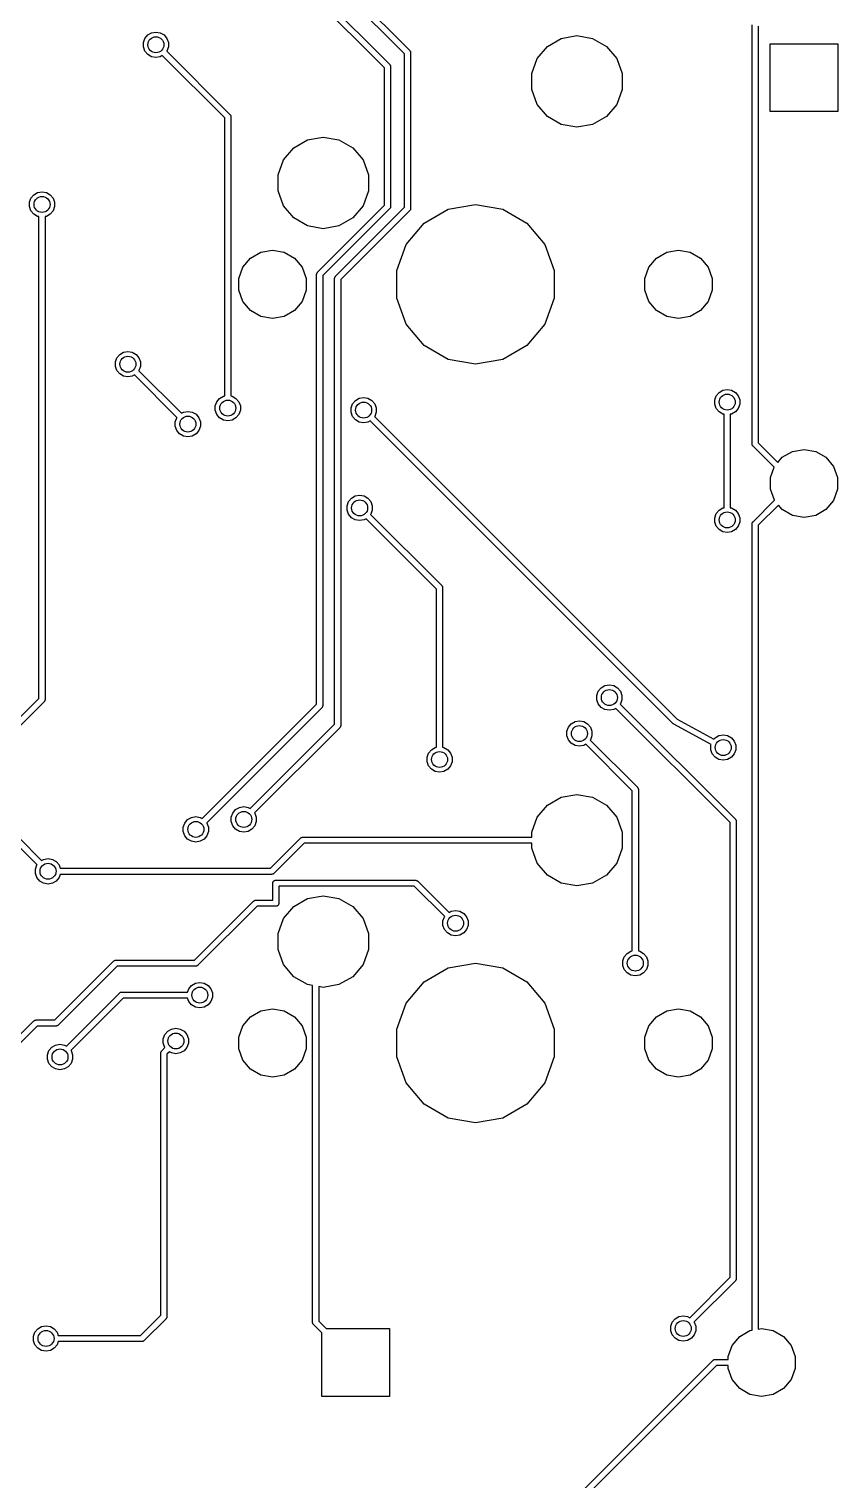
# Model space of a CAD drawing. Extents: x 16 to 275, y -108 to -11.
# Drawn here: x 143.82 to 164.07, y -70.94 to -34.61 of the extents above; entities that cross this region are included whole.
import ezdxf

# ---------------------------------------------------------------- set-up
doc = ezdxf.new("R2010")
doc.units = 0
doc.header["$MEASUREMENT"] = 0
doc.layers.add('BLACK', color=7, linetype='CONTINUOUS')

msp = doc.modelspace()

# ---------------------------------------------------------------- linework, layer by layer
at = {"layer": 'Black'}
for p, q in [((152.724, -35.5816), (147.146, -30.0039)), ((147.276, -29.9184), (152.854, -35.4961)), ((153.224, -35.2316), (148.111, -30.1192)), ((148.222, -30.0142), (153.354, -35.1461)), ((161.924, -45), (161.924, -34.5)), ((146.686, -34.9447), (146.724, -34.8406)), ((146.724, -34.8406), (146.795, -34.7559)), ((146.795, -34.7559), (146.891, -34.7005)), ((146.891, -34.7005), (147, -34.6813)), ((147, -34.6813), (147.109, -34.7005)), ((147.109, -34.7005), (147.205, -34.7559)), ((147.205, -34.7559), (147.276, -34.8406)), ((147.276, -34.8406), (147.314, -34.9447)), ((156.802, -35.0411), (157.148, -34.8418)), ((157.148, -34.8418), (157.54, -34.7726)), ((157.54, -34.7726), (157.932, -34.8418)), ((157.932, -34.8418), (158.278, -35.0411)), ((162.076, -34.5316), (162.076, -44.9684)), ((146.686, -35.0553), (146.686, -34.9447)), ((146.724, -35.1594), (146.686, -35.0553)), ((146.795, -35.2441), (146.724, -35.1594)), ((146.891, -35.2995), (146.795, -35.2441)), ((147.276, -35.1594), (147.272, -35.1642)), ((147.272, -35.1642), (148.854, -36.7461)), ((147.314, -35.0553), (147.276, -35.1594)), ((147.314, -34.9447), (147.314, -35.0553)), ((153.224, -39.0684), (153.224, -35.2316)), ((153.354, -35.1461), (153.356, -35.1489)), ((153.356, -35.1489), (153.358, -35.151)), ((153.358, -35.151), (153.363, -35.1596)), ((153.363, -35.1596), (153.369, -35.1678)), ((153.369, -35.1678), (153.37, -35.171)), ((153.37, -35.171), (153.372, -35.1739)), ((153.372, -35.1739), (153.373, -35.1837)), ((153.373, -35.1837), (153.376, -35.1934)), ((153.376, -35.1934), (153.376, -35.1967)), ((153.376, -35.1967), (153.376, -35.2)), ((153.376, -35.2), (153.376, -39.1)), ((156.546, -35.3463), (156.802, -35.0411)), ((158.278, -35.0411), (158.534, -35.3463)), ((162.373, -36.6751), (162.373, -34.9759)), ((162.373, -34.9759), (164.072, -34.9759)), ((164.072, -34.9759), (164.072, -36.6751)), ((147, -35.3187), (146.891, -35.2995)), ((147.109, -35.2995), (147, -35.3187)), ((147.161, -35.2692), (147.109, -35.2995)), ((148.724, -36.8316), (147.161, -35.2692)), ((152.724, -39.0184), (152.724, -35.5816)), ((152.854, -35.4961), (152.856, -35.4989)), ((152.856, -35.4989), (152.858, -35.501)), ((152.858, -35.501), (152.863, -35.5096)), ((152.863, -35.5096), (152.869, -35.5178)), ((152.869, -35.5178), (152.87, -35.521)), ((152.87, -35.521), (152.872, -35.5239)), ((152.872, -35.5239), (152.873, -35.5337)), ((152.873, -35.5337), (152.876, -35.5434)), ((152.876, -35.5434), (152.876, -35.5467)), ((152.876, -35.5467), (152.876, -35.55)), ((152.876, -35.55), (152.876, -39.05)), ((156.41, -35.7208), (156.546, -35.3463)), ((158.534, -35.3463), (158.67, -35.7208)), ((156.41, -36.1192), (156.41, -35.7208)), ((158.67, -35.7208), (158.67, -36.1192)), ((156.546, -36.4937), (156.41, -36.1192)), ((158.67, -36.1192), (158.534, -36.4937)), ((156.802, -36.7989), (156.546, -36.4937)), ((158.534, -36.4937), (158.278, -36.7989)), ((164.072, -36.6751), (162.373, -36.6751)), ((148.724, -43.7947), (148.724, -36.8316)), ((148.854, -36.7461), (148.856, -36.7489)), ((148.856, -36.7489), (148.858, -36.751)), ((148.858, -36.751), (148.863, -36.7596)), ((148.863, -36.7596), (148.869, -36.7678)), ((148.869, -36.7678), (148.87, -36.771)), ((148.87, -36.771), (148.872, -36.7739)), ((148.872, -36.7739), (148.873, -36.7837)), ((148.873, -36.7837), (148.876, -36.7934)), ((148.876, -36.7934), (148.876, -36.7967)), ((148.876, -36.7967), (148.876, -36.8)), ((148.876, -36.8), (148.876, -43.7947)), ((157.148, -36.9982), (156.802, -36.7989)), ((157.54, -37.0674), (157.148, -36.9982)), ((157.932, -36.9982), (157.54, -37.0674)), ((158.278, -36.7989), (157.932, -36.9982)), ((150.452, -37.5811), (150.798, -37.3818)), ((150.798, -37.3818), (151.19, -37.3126)), ((151.19, -37.3126), (151.582, -37.3818)), ((151.582, -37.3818), (151.928, -37.5811)), ((150.196, -37.8863), (150.452, -37.5811)), ((151.928, -37.5811), (152.184, -37.8863)), ((150.06, -38.2608), (150.196, -37.8863)), ((152.184, -37.8863), (152.32, -38.2608)), ((150.06, -38.6592), (150.06, -38.2608)), ((152.32, -38.2608), (152.32, -38.6592)), ((143.836, -38.9447), (143.874, -38.8406)), ((143.874, -38.8406), (143.945, -38.7559)), ((143.945, -38.7559), (144.041, -38.7005)), ((144.041, -38.7005), (144.15, -38.6813)), ((144.15, -38.6813), (144.259, -38.7005)), ((144.259, -38.7005), (144.355, -38.7559)), ((144.355, -38.7559), (144.426, -38.8406)), ((144.426, -38.8406), (144.464, -38.9447)), ((150.196, -39.0337), (150.06, -38.6592)), ((152.32, -38.6592), (152.184, -39.0337)), ((143.836, -39.0553), (143.836, -38.9447)), ((143.874, -39.1594), (143.836, -39.0553)), ((143.945, -39.2441), (143.874, -39.1594)), ((144.426, -39.1594), (144.355, -39.2441)), ((144.464, -39.0553), (144.426, -39.1594)), ((144.464, -38.9447), (144.464, -39.0553)), ((150.452, -39.3389), (150.196, -39.0337)), ((151.046, -40.6961), (152.724, -39.0184)), ((152.854, -39.1039), (151.176, -40.7816)), ((151.496, -40.7961), (153.224, -39.0684)), ((153.354, -39.1539), (151.626, -40.8816)), ((152.184, -39.0337), (151.928, -39.3389)), ((152.856, -39.1011), (152.854, -39.1039)), ((152.858, -39.099), (152.856, -39.1011)), ((152.863, -39.0904), (152.858, -39.099)), ((152.869, -39.0822), (152.863, -39.0904)), ((152.87, -39.079), (152.869, -39.0822)), ((152.872, -39.0761), (152.87, -39.079)), ((152.873, -39.0663), (152.872, -39.0761)), ((152.876, -39.0566), (152.873, -39.0663)), ((152.876, -39.05), (152.876, -39.0533)), ((152.876, -39.0533), (152.876, -39.0566)), ((153.356, -39.1511), (153.354, -39.1539)), ((153.358, -39.149), (153.356, -39.1511)), ((153.363, -39.1404), (153.358, -39.149)), ((153.369, -39.1322), (153.363, -39.1404)), ((153.37, -39.129), (153.369, -39.1322)), ((153.372, -39.1261), (153.37, -39.129)), ((153.373, -39.1163), (153.372, -39.1261)), ((153.376, -39.1066), (153.373, -39.1163)), ((153.376, -39.1), (153.376, -39.1033)), ((153.376, -39.1033), (153.376, -39.1066)), ((153.713, -39.4667), (154.315, -39.1192)), ((154.315, -39.1192), (155, -38.9985)), ((155, -38.9985), (155.685, -39.1192)), ((155.685, -39.1192), (156.287, -39.4667)), ((144.041, -39.2995), (143.945, -39.2441)), ((144.074, -39.3053), (144.041, -39.2995)), ((144.074, -51.3684), (144.074, -39.3053)), ((144.259, -39.2995), (144.226, -39.3053)), ((144.226, -39.3053), (144.226, -51.4)), ((144.355, -39.2441), (144.259, -39.2995)), ((150.798, -39.5382), (150.452, -39.3389)), ((151.19, -39.6074), (150.798, -39.5382)), ((151.582, -39.5382), (151.19, -39.6074)), ((151.928, -39.3389), (151.582, -39.5382)), ((153.267, -39.9992), (153.713, -39.4667)), ((156.287, -39.4667), (156.733, -39.9992)), ((149.371, -40.3457), (149.628, -40.1974)), ((149.628, -40.1974), (149.92, -40.1458)), ((149.92, -40.1458), (150.212, -40.1974)), ((150.212, -40.1974), (150.469, -40.3457)), ((153.029, -40.6524), (153.267, -39.9992)), ((156.733, -39.9992), (156.971, -40.6524)), ((159.531, -40.3457), (159.788, -40.1974)), ((159.788, -40.1974), (160.08, -40.1458)), ((160.08, -40.1458), (160.372, -40.1974)), ((160.372, -40.1974), (160.629, -40.3457)), ((149.079, -40.8517), (149.18, -40.5729)), ((149.18, -40.5729), (149.371, -40.3457)), ((150.469, -40.3457), (150.66, -40.5729)), ((150.66, -40.5729), (150.761, -40.8517)), ((151.044, -40.6989), (151.046, -40.6961)), ((153.029, -41.3476), (153.029, -40.6524)), ((156.971, -40.6524), (156.971, -41.3476)), ((159.239, -40.8517), (159.34, -40.5729)), ((159.34, -40.5729), (159.531, -40.3457)), ((160.629, -40.3457), (160.82, -40.5729)), ((160.82, -40.5729), (160.921, -40.8517)), ((149.079, -41.1483), (149.079, -40.8517)), ((150.761, -40.8517), (150.761, -41.1483)), ((151.024, -40.7434), (151.027, -40.7337)), ((151.024, -40.7467), (151.024, -40.7434)), ((151.024, -40.75), (151.024, -40.7467)), ((151.024, -51.5184), (151.024, -40.75)), ((151.027, -40.7337), (151.028, -40.7239)), ((151.028, -40.7239), (151.03, -40.721)), ((151.03, -40.721), (151.031, -40.7178)), ((151.031, -40.7178), (151.037, -40.7096)), ((151.037, -40.7096), (151.042, -40.701)), ((151.042, -40.701), (151.044, -40.6989)), ((151.176, -40.7816), (151.176, -51.55)), ((151.474, -40.8434), (151.477, -40.8337)), ((151.474, -40.8467), (151.474, -40.8434)), ((151.474, -40.85), (151.474, -40.8467)), ((151.474, -52.0184), (151.474, -40.85)), ((151.477, -40.8337), (151.478, -40.8239)), ((151.478, -40.8239), (151.48, -40.821)), ((151.48, -40.821), (151.481, -40.8178)), ((151.481, -40.8178), (151.487, -40.8096)), ((151.487, -40.8096), (151.492, -40.801)), ((151.492, -40.801), (151.494, -40.7989)), ((151.494, -40.7989), (151.496, -40.7961)), ((151.626, -40.8816), (151.626, -52.05)), ((159.239, -41.1483), (159.239, -40.8517)), ((160.921, -40.8517), (160.921, -41.1483)), ((149.18, -41.4271), (149.079, -41.1483)), ((150.761, -41.1483), (150.66, -41.4271)), ((153.267, -42.0008), (153.029, -41.3476)), ((156.971, -41.3476), (156.733, -42.0008)), ((159.34, -41.4271), (159.239, -41.1483)), ((160.921, -41.1483), (160.82, -41.4271)), ((149.371, -41.6543), (149.18, -41.4271)), ((149.628, -41.8026), (149.371, -41.6543)), ((150.469, -41.6543), (150.212, -41.8026)), ((150.66, -41.4271), (150.469, -41.6543)), ((159.531, -41.6543), (159.34, -41.4271)), ((159.788, -41.8026), (159.531, -41.6543)), ((160.629, -41.6543), (160.372, -41.8026)), ((160.82, -41.4271), (160.629, -41.6543)), ((149.92, -41.8541), (149.628, -41.8026)), ((150.212, -41.8026), (149.92, -41.8541)), ((153.713, -42.5332), (153.267, -42.0008)), ((156.733, -42.0008), (156.287, -42.5332)), ((160.08, -41.8541), (159.788, -41.8026)), ((160.372, -41.8026), (160.08, -41.8541)), ((145.986, -42.9447), (146.024, -42.8406)), ((146.024, -42.8406), (146.095, -42.7559)), ((146.095, -42.7559), (146.191, -42.7005)), ((146.191, -42.7005), (146.3, -42.6813)), ((146.3, -42.6813), (146.409, -42.7005)), ((146.409, -42.7005), (146.505, -42.7559)), ((146.505, -42.7559), (146.576, -42.8406)), ((146.576, -42.8406), (146.614, -42.9447)), ((154.315, -42.8808), (153.713, -42.5332)), ((156.287, -42.5332), (155.685, -42.8808)), ((145.986, -43.0553), (145.986, -42.9447)), ((146.024, -43.1594), (145.986, -43.0553)), ((146.095, -43.2441), (146.024, -43.1594)), ((146.576, -43.1594), (146.572, -43.1642)), ((146.572, -43.1642), (147.639, -44.2308)), ((146.614, -43.0553), (146.576, -43.1594)), ((146.614, -42.9447), (146.614, -43.0553)), ((155, -43.0015), (154.315, -42.8808)), ((155.685, -42.8808), (155, -43.0015)), ((146.191, -43.2995), (146.095, -43.2441)), ((146.3, -43.3187), (146.191, -43.2995)), ((146.409, -43.2995), (146.3, -43.3187)), ((146.461, -43.2692), (146.409, -43.2995)), ((147.528, -44.3358), (146.461, -43.2692)), ((148.486, -44.0447), (148.524, -43.9406)), ((148.524, -43.9406), (148.595, -43.8559)), ((148.595, -43.8559), (148.691, -43.8005)), ((148.691, -43.8005), (148.724, -43.7947)), ((148.876, -43.7947), (148.909, -43.8005)), ((148.909, -43.8005), (149.005, -43.8559)), ((149.005, -43.8559), (149.076, -43.9406)), ((149.076, -43.9406), (149.114, -44.0447)), ((151.924, -43.9906), (151.995, -43.9059)), ((151.995, -43.9059), (152.091, -43.8505)), ((152.091, -43.8505), (152.2, -43.8313)), ((152.2, -43.8313), (152.309, -43.8505)), ((152.309, -43.8505), (152.405, -43.9059)), ((152.405, -43.9059), (152.476, -43.9906)), ((160.986, -43.8947), (161.024, -43.7906)), ((160.986, -44.0053), (160.986, -43.8947)), ((161.024, -43.7906), (161.095, -43.7059)), ((161.095, -43.7059), (161.191, -43.6505)), ((161.191, -43.6505), (161.3, -43.6313)), ((161.3, -43.6313), (161.409, -43.6505)), ((161.409, -43.6505), (161.505, -43.7059)), ((161.505, -43.7059), (161.576, -43.7906)), ((161.576, -43.7906), (161.614, -43.8947)), ((161.614, -43.8947), (161.614, -44.0053)), ((147.639, -44.2308), (147.691, -44.2005)), ((147.691, -44.2005), (147.8, -44.1813)), ((147.8, -44.1813), (147.909, -44.2005)), ((147.909, -44.2005), (148.005, -44.2559)), ((148.005, -44.2559), (148.076, -44.3406)), ((148.486, -44.1553), (148.486, -44.0447)), ((148.524, -44.2594), (148.486, -44.1553)), ((148.595, -44.3441), (148.524, -44.2594)), ((149.076, -44.2594), (149.005, -44.3441)), ((149.114, -44.1553), (149.076, -44.2594)), ((149.114, -44.0447), (149.114, -44.1553)), ((151.886, -44.0947), (151.924, -43.9906)), ((151.886, -44.2053), (151.886, -44.0947)), ((151.924, -44.3094), (151.886, -44.2053)), ((151.995, -44.3941), (151.924, -44.3094)), ((152.476, -44.3094), (152.472, -44.3142)), ((152.472, -44.3142), (160.046, -51.8883)), ((152.476, -43.9906), (152.514, -44.0947)), ((152.514, -44.2053), (152.476, -44.3094)), ((152.514, -44.0947), (152.514, -44.2053)), ((161.024, -44.1094), (160.986, -44.0053)), ((161.095, -44.1941), (161.024, -44.1094)), ((161.191, -44.2495), (161.095, -44.1941)), ((161.224, -44.2553), (161.191, -44.2495)), ((161.224, -46.5947), (161.224, -44.2553)), ((161.409, -44.2495), (161.376, -44.2553)), ((161.376, -44.2553), (161.376, -46.5947)), ((161.505, -44.1941), (161.409, -44.2495)), ((161.576, -44.1094), (161.505, -44.1941)), ((161.614, -44.0053), (161.576, -44.1094)), ((147.486, -44.4447), (147.524, -44.3406)), ((147.486, -44.5553), (147.486, -44.4447)), ((147.524, -44.6594), (147.486, -44.5553)), ((147.524, -44.3406), (147.528, -44.3358)), ((147.595, -44.7441), (147.524, -44.6594)), ((148.076, -44.6594), (148.005, -44.7441)), ((148.076, -44.3406), (148.114, -44.4447)), ((148.114, -44.5553), (148.076, -44.6594)), ((148.114, -44.4447), (148.114, -44.5553)), ((148.691, -44.3995), (148.595, -44.3441)), ((148.8, -44.4187), (148.691, -44.3995)), ((148.909, -44.3995), (148.8, -44.4187)), ((149.005, -44.3441), (148.909, -44.3995)), ((152.091, -44.4495), (151.995, -44.3941)), ((152.2, -44.4687), (152.091, -44.4495)), ((152.309, -44.4495), (152.2, -44.4687)), ((152.361, -44.4192), (152.309, -44.4495)), ((159.946, -52.0039), (152.361, -44.4192)), ((147.691, -44.7995), (147.595, -44.7441)), ((147.8, -44.8187), (147.691, -44.7995)), ((147.909, -44.7995), (147.8, -44.8187)), ((148.005, -44.7441), (147.909, -44.7995)), ((161.924, -45.0033), (161.924, -45)), ((161.924, -45.0066), (161.924, -45.0033)), ((161.927, -45.0163), (161.924, -45.0066)), ((161.928, -45.0261), (161.927, -45.0163)), ((161.93, -45.029), (161.928, -45.0261)), ((161.931, -45.0322), (161.93, -45.029)), ((161.937, -45.0404), (161.931, -45.0322)), ((161.942, -45.049), (161.937, -45.0404)), ((161.944, -45.0511), (161.942, -45.049)), ((161.946, -45.0539), (161.944, -45.0511)), ((162.475, -45.5829), (161.946, -45.0539)), ((162.076, -44.9684), (162.567, -45.4596)), ((162.567, -45.4596), (162.674, -45.3322)), ((162.674, -45.3322), (162.931, -45.1841)), ((162.931, -45.1841), (163.222, -45.1326)), ((163.222, -45.1326), (163.514, -45.1841)), ((163.514, -45.1841), (163.771, -45.3322)), ((163.771, -45.3322), (163.961, -45.5591)), ((162.383, -45.8374), (162.475, -45.5829)), ((163.961, -45.5591), (164.062, -45.8374)), ((162.383, -46.1336), (162.383, -45.8374)), ((162.483, -46.4093), (162.383, -46.1336)), ((164.062, -46.1336), (163.961, -46.412)), ((164.062, -45.8374), (164.062, -46.1336)), ((151.786, -46.5447), (151.824, -46.4406)), ((151.824, -46.4406), (151.895, -46.3559)), ((151.895, -46.3559), (151.991, -46.3005)), ((151.991, -46.3005), (152.1, -46.2813)), ((152.1, -46.2813), (152.209, -46.3005)), ((152.209, -46.3005), (152.305, -46.3559)), ((152.305, -46.3559), (152.376, -46.4406)), ((152.376, -46.4406), (152.414, -46.5447)), ((161.946, -46.9461), (162.483, -46.4093)), ((163.961, -46.412), (163.771, -46.6389)), ((151.786, -46.6553), (151.786, -46.5447)), ((151.824, -46.7594), (151.786, -46.6553)), ((151.895, -46.8441), (151.824, -46.7594)), ((151.991, -46.8995), (151.895, -46.8441)), ((152.261, -46.8692), (152.209, -46.8995)), ((154.024, -48.6316), (152.261, -46.8692)), ((152.376, -46.7594), (152.372, -46.7642)), ((152.372, -46.7642), (154.154, -48.5461)), ((152.414, -46.6553), (152.376, -46.7594)), ((152.414, -46.5447), (152.414, -46.6553)), ((160.986, -46.8447), (161.024, -46.7406)), ((160.986, -46.9553), (160.986, -46.8447)), ((161.024, -46.7406), (161.095, -46.6559)), ((161.095, -46.6559), (161.191, -46.6005)), ((161.191, -46.6005), (161.224, -46.5947)), ((161.376, -46.5947), (161.409, -46.6005)), ((161.409, -46.6005), (161.505, -46.6559)), ((161.505, -46.6559), (161.576, -46.7406)), ((161.576, -46.7406), (161.614, -46.8447)), ((161.614, -46.8447), (161.614, -46.9553)), ((162.581, -46.5272), (162.076, -47.0316)), ((162.674, -46.6389), (162.581, -46.5272)), ((162.931, -46.787), (162.674, -46.6389)), ((163.222, -46.8384), (162.931, -46.787)), ((163.514, -46.787), (163.222, -46.8384)), ((163.771, -46.6389), (163.514, -46.787)), ((152.1, -46.9187), (151.991, -46.8995)), ((152.209, -46.8995), (152.1, -46.9187)), ((161.024, -47.0594), (160.986, -46.9553)), ((161.095, -47.1441), (161.024, -47.0594)), ((161.191, -47.1995), (161.095, -47.1441)), ((161.3, -47.2187), (161.191, -47.1995)), ((161.409, -47.1995), (161.3, -47.2187)), ((161.505, -47.1441), (161.409, -47.1995)), ((161.576, -47.0594), (161.505, -47.1441)), ((161.614, -46.9553), (161.576, -47.0594)), ((161.924, -46.9934), (161.927, -46.9837)), ((161.924, -46.9967), (161.924, -46.9934)), ((161.924, -47), (161.924, -46.9967)), ((161.924, -67.1914), (161.924, -47)), ((161.927, -46.9837), (161.928, -46.9739)), ((161.928, -46.9739), (161.93, -46.971)), ((161.93, -46.971), (161.931, -46.9678)), ((161.931, -46.9678), (161.937, -46.9596)), ((161.937, -46.9596), (161.942, -46.951)), ((161.942, -46.951), (161.944, -46.9489)), ((161.944, -46.9489), (161.946, -46.9461)), ((162.076, -47.0316), (162.076, -67.1645)), ((154.024, -52.5947), (154.024, -48.6316)), ((154.154, -48.5461), (154.156, -48.5489)), ((154.156, -48.5489), (154.158, -48.551)), ((154.158, -48.551), (154.163, -48.5596)), ((154.163, -48.5596), (154.169, -48.5678)), ((154.169, -48.5678), (154.17, -48.571)), ((154.17, -48.571), (154.172, -48.5739)), ((154.172, -48.5739), (154.173, -48.5837)), ((154.173, -48.5837), (154.176, -48.5934)), ((154.176, -48.5934), (154.176, -48.5967)), ((154.176, -48.5967), (154.176, -48.6)), ((154.176, -48.6), (154.176, -52.5947)), ((158.036, -51.2947), (158.074, -51.1906)), ((158.074, -51.1906), (158.145, -51.1059)), ((158.145, -51.1059), (158.241, -51.0505)), ((158.241, -51.0505), (158.35, -51.0313)), ((158.35, -51.0313), (158.459, -51.0505)), ((158.459, -51.0505), (158.555, -51.1059)), ((158.555, -51.1059), (158.626, -51.1906)), ((158.626, -51.1906), (158.664, -51.2947)), ((142.811, -52.6308), (144.074, -51.3684)), ((144.204, -51.4539), (142.922, -52.7358)), ((144.206, -51.4511), (144.204, -51.4539)), ((144.208, -51.449), (144.206, -51.4511)), ((144.213, -51.4404), (144.208, -51.449)), ((144.219, -51.4322), (144.213, -51.4404)), ((144.22, -51.429), (144.219, -51.4322)), ((144.222, -51.4261), (144.22, -51.429)), ((144.223, -51.4163), (144.222, -51.4261)), ((144.226, -51.4066), (144.223, -51.4163)), ((144.226, -51.4), (144.226, -51.4033)), ((144.226, -51.4033), (144.226, -51.4066)), ((148.161, -54.3808), (151.024, -51.5184)), ((151.163, -51.5904), (151.158, -51.599)), ((151.169, -51.5822), (151.163, -51.5904)), ((151.17, -51.579), (151.169, -51.5822)), ((151.172, -51.5761), (151.17, -51.579)), ((151.173, -51.5663), (151.172, -51.5761)), ((151.176, -51.5566), (151.173, -51.5663)), ((151.176, -51.55), (151.176, -51.5533)), ((151.176, -51.5533), (151.176, -51.5566)), ((158.036, -51.4053), (158.036, -51.2947)), ((158.074, -51.5094), (158.036, -51.4053)), ((158.145, -51.5941), (158.074, -51.5094)), ((158.241, -51.6495), (158.145, -51.5941)), ((158.626, -51.5094), (158.622, -51.5142)), ((158.622, -51.5142), (161.504, -54.3961)), ((158.664, -51.4053), (158.626, -51.5094)), ((158.664, -51.2947), (158.664, -51.4053)), ((151.154, -51.6039), (148.272, -54.4858)), ((151.156, -51.6011), (151.154, -51.6039)), ((151.158, -51.599), (151.156, -51.6011)), ((157.395, -52.0059), (157.491, -51.9505)), ((157.491, -51.9505), (157.6, -51.9313)), ((157.6, -51.9313), (157.709, -51.9505)), ((157.709, -51.9505), (157.805, -52.0059)), ((158.35, -51.6687), (158.241, -51.6495)), ((158.459, -51.6495), (158.35, -51.6687)), ((158.511, -51.6192), (158.459, -51.6495)), ((161.374, -54.4816), (158.511, -51.6192)), ((160.046, -51.8883), (160.968, -52.3878)), ((149.361, -54.1308), (151.474, -52.0184)), ((151.604, -52.1039), (149.472, -54.2358)), ((151.606, -52.1011), (151.604, -52.1039)), ((151.608, -52.099), (151.606, -52.1011)), ((151.613, -52.0904), (151.608, -52.099)), ((151.619, -52.0822), (151.613, -52.0904)), ((151.62, -52.079), (151.619, -52.0822)), ((151.622, -52.0761), (151.62, -52.079)), ((151.623, -52.0663), (151.622, -52.0761)), ((151.626, -52.0566), (151.623, -52.0663)), ((151.626, -52.05), (151.626, -52.0533)), ((151.626, -52.0533), (151.626, -52.0566)), ((157.286, -52.1947), (157.324, -52.0906)), ((157.286, -52.3053), (157.286, -52.1947)), ((157.324, -52.4094), (157.286, -52.3053)), ((157.324, -52.0906), (157.395, -52.0059)), ((157.805, -52.0059), (157.876, -52.0906)), ((157.876, -52.0906), (157.914, -52.1947)), ((157.914, -52.3053), (157.876, -52.4094)), ((157.914, -52.1947), (157.914, -52.3053)), ((159.955, -52.0102), (159.946, -52.0039)), ((159.964, -52.017), (159.955, -52.0102)), ((160.895, -52.5213), (159.964, -52.017)), ((160.995, -52.3559), (161.091, -52.3005)), ((161.091, -52.3005), (161.2, -52.2813)), ((161.2, -52.2813), (161.309, -52.3005)), ((161.309, -52.3005), (161.405, -52.3559)), ((153.824, -52.7406), (153.895, -52.6559)), ((153.895, -52.6559), (153.991, -52.6005)), ((153.991, -52.6005), (154.024, -52.5947)), ((154.176, -52.5947), (154.209, -52.6005)), ((154.209, -52.6005), (154.305, -52.6559)), ((154.305, -52.6559), (154.376, -52.7406)), ((157.395, -52.4941), (157.324, -52.4094)), ((157.491, -52.5495), (157.395, -52.4941)), ((157.6, -52.5687), (157.491, -52.5495)), ((157.709, -52.5495), (157.6, -52.5687)), ((157.761, -52.5192), (157.709, -52.5495)), ((158.924, -53.6816), (157.761, -52.5192)), ((157.876, -52.4094), (157.872, -52.4142)), ((157.872, -52.4142), (159.054, -53.5961)), ((160.886, -52.5447), (160.895, -52.5213)), ((160.886, -52.6553), (160.886, -52.5447)), ((160.924, -52.7594), (160.886, -52.6553)), ((160.968, -52.3878), (160.995, -52.3559)), ((161.405, -52.3559), (161.476, -52.4406)), ((161.476, -52.4406), (161.514, -52.5447)), ((161.514, -52.6553), (161.476, -52.7594)), ((161.514, -52.5447), (161.514, -52.6553)), ((153.786, -52.8447), (153.824, -52.7406)), ((153.786, -52.9553), (153.786, -52.8447)), ((153.824, -53.0594), (153.786, -52.9553)), ((154.376, -52.7406), (154.414, -52.8447)), ((154.414, -52.9553), (154.376, -53.0594)), ((154.414, -52.8447), (154.414, -52.9553)), ((160.995, -52.8441), (160.924, -52.7594)), ((161.091, -52.8995), (160.995, -52.8441)), ((161.2, -52.9187), (161.091, -52.8995)), ((161.309, -52.8995), (161.2, -52.9187)), ((161.405, -52.8441), (161.309, -52.8995)), ((161.476, -52.7594), (161.405, -52.8441)), ((153.895, -53.1441), (153.824, -53.0594)), ((153.991, -53.1995), (153.895, -53.1441)), ((154.1, -53.2187), (153.991, -53.1995)), ((154.209, -53.1995), (154.1, -53.2187)), ((154.305, -53.1441), (154.209, -53.1995)), ((154.376, -53.0594), (154.305, -53.1441)), ((157.148, -53.8418), (157.54, -53.7726)), ((157.54, -53.7726), (157.932, -53.8418)), ((158.924, -57.6947), (158.924, -53.6816)), ((159.054, -53.5961), (159.056, -53.5989)), ((159.056, -53.5989), (159.058, -53.601)), ((159.058, -53.601), (159.063, -53.6096)), ((159.063, -53.6096), (159.069, -53.6178)), ((159.069, -53.6178), (159.07, -53.621)), ((159.07, -53.621), (159.072, -53.6239)), ((159.072, -53.6239), (159.073, -53.6337)), ((159.073, -53.6337), (159.076, -53.6434)), ((159.076, -53.6434), (159.076, -53.6467)), ((159.076, -53.6467), (159.076, -53.65)), ((159.076, -53.65), (159.076, -57.6947)), ((148.995, -54.1559), (149.091, -54.1005)), ((149.091, -54.1005), (149.2, -54.0813)), ((149.2, -54.0813), (149.309, -54.1005)), ((149.309, -54.1005), (149.361, -54.1308)), ((156.546, -54.3463), (156.802, -54.0411)), ((156.802, -54.0411), (157.148, -53.8418)), ((157.932, -53.8418), (158.278, -54.0411)), ((158.278, -54.0411), (158.534, -54.3463)), ((147.686, -54.5947), (147.724, -54.4906)), ((147.724, -54.4906), (147.795, -54.4059)), ((147.795, -54.4059), (147.891, -54.3505)), ((147.891, -54.3505), (148, -54.3313)), ((148, -54.3313), (148.109, -54.3505)), ((148.109, -54.3505), (148.161, -54.3808)), ((148.272, -54.4858), (148.276, -54.4906)), ((148.276, -54.4906), (148.314, -54.5947)), ((148.886, -54.3447), (148.924, -54.2406)), ((148.886, -54.4553), (148.886, -54.3447)), ((148.924, -54.5594), (148.886, -54.4553)), ((148.924, -54.2406), (148.995, -54.1559)), ((149.472, -54.2358), (149.476, -54.2406)), ((149.476, -54.2406), (149.514, -54.3447)), ((149.514, -54.4553), (149.476, -54.5594)), ((149.514, -54.3447), (149.514, -54.4553)), ((156.41, -54.7208), (156.546, -54.3463)), ((158.534, -54.3463), (158.67, -54.7208)), ((161.374, -65.8684), (161.374, -54.4816)), ((161.504, -54.3961), (161.506, -54.3989)), ((161.506, -54.3989), (161.508, -54.401)), ((161.508, -54.401), (161.513, -54.4096)), ((161.513, -54.4096), (161.519, -54.4178)), ((161.519, -54.4178), (161.52, -54.421)), ((161.52, -54.421), (161.522, -54.4239)), ((161.522, -54.4239), (161.523, -54.4337)), ((161.523, -54.4337), (161.526, -54.4434)), ((161.526, -54.4434), (161.526, -54.4467)), ((161.526, -54.4467), (161.526, -54.45)), ((161.526, -54.45), (161.526, -65.9)), ((143.574, -54.8661), (144.139, -55.4308)), ((147.686, -54.7053), (147.686, -54.5947)), ((147.724, -54.8094), (147.686, -54.7053)), ((147.795, -54.8941), (147.724, -54.8094)), ((148.276, -54.8094), (148.205, -54.8941)), ((148.314, -54.7053), (148.276, -54.8094)), ((148.314, -54.5947), (148.314, -54.7053)), ((148.995, -54.6441), (148.924, -54.5594)), ((149.091, -54.6995), (148.995, -54.6441)), ((149.2, -54.7187), (149.091, -54.6995)), ((149.309, -54.6995), (149.2, -54.7187)), ((149.405, -54.6441), (149.309, -54.6995)), ((149.476, -54.5594), (149.405, -54.6441)), ((149.868, -55.6238), (150.626, -54.8661)), ((150.626, -54.8661), (150.629, -54.8642)), ((150.629, -54.8642), (150.631, -54.8616)), ((150.631, -54.8616), (150.64, -54.8566)), ((150.64, -54.8566), (150.648, -54.8509)), ((150.648, -54.8509), (150.651, -54.8501)), ((150.651, -54.8501), (150.654, -54.8484)), ((150.654, -54.8484), (150.664, -54.8467)), ((150.664, -54.8467), (150.673, -54.8441)), ((150.673, -54.8441), (150.677, -54.8444)), ((150.677, -54.8444), (150.68, -54.8438)), ((150.68, -54.8438), (156.41, -54.8438)), ((156.41, -54.8438), (156.41, -54.7208)), ((158.67, -54.7208), (158.67, -55.1192)), ((144.028, -55.5358), (143.488, -54.9962)), ((147.891, -54.9495), (147.795, -54.8941)), ((148, -54.9687), (147.891, -54.9495)), ((148.109, -54.9495), (148, -54.9687)), ((148.205, -54.8941), (148.109, -54.9495)), ((150.712, -54.9962), (149.954, -55.7539)), ((156.41, -54.9962), (150.712, -54.9962)), ((156.41, -55.1192), (156.41, -54.9962)), ((156.546, -55.4937), (156.41, -55.1192)), ((158.67, -55.1192), (158.534, -55.4937)), ((143.986, -55.6447), (144.024, -55.5406)), ((144.024, -55.5406), (144.028, -55.5358)), ((144.139, -55.4308), (144.191, -55.4005)), ((144.191, -55.4005), (144.3, -55.3813)), ((144.3, -55.3813), (144.409, -55.4005)), ((144.409, -55.4005), (144.505, -55.4559)), ((144.505, -55.4559), (144.576, -55.5406)), ((144.576, -55.5406), (144.606, -55.6238)), ((156.802, -55.7989), (156.546, -55.4937)), ((158.534, -55.4937), (158.278, -55.7989)), ((143.986, -55.7553), (143.986, -55.6447)), ((144.024, -55.8594), (143.986, -55.7553)), ((144.095, -55.9441), (144.024, -55.8594)), ((144.191, -55.9995), (144.095, -55.9441)), ((144.505, -55.9441), (144.409, -55.9995)), ((144.576, -55.8594), (144.505, -55.9441)), ((144.606, -55.7762), (144.576, -55.8594)), ((144.606, -55.6238), (149.868, -55.6238)), ((149.9, -55.7762), (144.606, -55.7762)), ((149.903, -55.7756), (149.9, -55.7762)), ((149.907, -55.7759), (149.903, -55.7756)), ((149.916, -55.7733), (149.907, -55.7759)), ((149.926, -55.7716), (149.916, -55.7733)), ((149.929, -55.7699), (149.926, -55.7716)), ((149.932, -55.7691), (149.929, -55.7699)), ((149.94, -55.7633), (149.932, -55.7691)), ((149.934, -55.9619), (149.938, -55.9568)), ((149.938, -55.9568), (149.942, -55.951)), ((149.949, -55.7584), (149.94, -55.7633)), ((149.942, -55.951), (149.947, -55.9467)), ((149.947, -55.9467), (149.951, -55.9416)), ((149.951, -55.7558), (149.949, -55.7584)), ((149.954, -55.7539), (149.951, -55.7558)), ((149.951, -55.9416), (149.957, -55.9383)), ((149.957, -55.9383), (149.962, -55.934)), ((149.962, -55.934), (149.968, -55.9317)), ((149.968, -55.9317), (149.974, -55.9284)), ((149.974, -55.9284), (149.981, -55.9272)), ((149.981, -55.9272), (149.987, -55.925)), ((149.987, -55.925), (149.993, -55.925)), ((149.993, -55.925), (150, -55.9238)), ((150, -55.9238), (153.5, -55.9238)), ((153.5, -55.9238), (153.503, -55.9244)), ((153.503, -55.9244), (153.507, -55.9241)), ((153.507, -55.9241), (153.516, -55.9267)), ((153.516, -55.9267), (153.526, -55.9284)), ((153.526, -55.9284), (153.529, -55.9301)), ((153.529, -55.9301), (153.532, -55.9309)), ((153.532, -55.9309), (153.54, -55.9367)), ((153.54, -55.9367), (153.549, -55.9416)), ((153.549, -55.9416), (153.551, -55.9442)), ((153.551, -55.9442), (153.554, -55.9461)), ((153.554, -55.9461), (154.339, -56.7308)), ((157.148, -55.9982), (156.802, -55.7989)), ((158.278, -55.7989), (157.932, -55.9982)), ((144.3, -56.0187), (144.191, -55.9995)), ((144.409, -55.9995), (144.3, -56.0187)), ((149.924, -56), (149.925, -55.9934)), ((149.924, -56.4238), (149.924, -56)), ((149.925, -55.9868), (149.927, -55.9805)), ((149.925, -55.9934), (149.925, -55.9868)), ((149.927, -55.9805), (149.928, -55.9739)), ((149.928, -55.9739), (149.932, -55.9682)), ((149.932, -55.9682), (149.934, -55.9619)), ((153.468, -56.0762), (150.076, -56.0762)), ((150.076, -56.0762), (150.076, -56.5)), ((150.798, -56.3818), (151.19, -56.3126)), ((151.19, -56.3126), (151.582, -56.3818)), ((154.228, -56.8358), (153.468, -56.0762)), ((157.54, -56.0674), (157.148, -55.9982)), ((157.932, -55.9982), (157.54, -56.0674)), ((147.968, -57.9238), (149.446, -56.4461)), ((149.532, -56.5762), (148.054, -58.0539)), ((149.446, -56.4461), (149.449, -56.4442)), ((149.449, -56.4442), (149.451, -56.4416)), ((149.451, -56.4416), (149.46, -56.4367)), ((149.46, -56.4367), (149.468, -56.4309)), ((149.468, -56.4309), (149.471, -56.4301)), ((149.471, -56.4301), (149.474, -56.4284)), ((149.474, -56.4284), (149.484, -56.4267)), ((149.484, -56.4267), (149.493, -56.4241)), ((149.493, -56.4241), (149.497, -56.4244)), ((149.497, -56.4244), (149.5, -56.4238)), ((149.5, -56.4238), (149.924, -56.4238)), ((150, -56.5762), (149.532, -56.5762)), ((150.007, -56.575), (150, -56.5762)), ((150.013, -56.575), (150.007, -56.575)), ((150.019, -56.5728), (150.013, -56.575)), ((150.026, -56.5716), (150.019, -56.5728)), ((150.032, -56.5683), (150.026, -56.5716)), ((150.038, -56.566), (150.032, -56.5683)), ((150.043, -56.5617), (150.038, -56.566)), ((150.049, -56.5584), (150.043, -56.5617)), ((150.053, -56.5533), (150.049, -56.5584)), ((150.058, -56.549), (150.053, -56.5533)), ((150.062, -56.5432), (150.058, -56.549)), ((150.066, -56.5381), (150.062, -56.5432)), ((150.068, -56.5318), (150.066, -56.5381)), ((150.072, -56.5261), (150.068, -56.5318)), ((150.073, -56.5195), (150.072, -56.5261)), ((150.075, -56.5132), (150.073, -56.5195)), ((150.076, -56.5), (150.075, -56.5066)), ((150.075, -56.5066), (150.075, -56.5132)), ((150.196, -56.8863), (150.452, -56.5811)), ((150.452, -56.5811), (150.798, -56.3818)), ((151.582, -56.3818), (151.928, -56.5811)), ((151.928, -56.5811), (152.184, -56.8863)), ((154.391, -56.7005), (154.5, -56.6813)), ((154.5, -56.6813), (154.609, -56.7005)), ((150.06, -57.2608), (150.196, -56.8863)), ((152.184, -56.8863), (152.32, -57.2608)), ((154.186, -56.9447), (154.224, -56.8406)), ((154.186, -57.0553), (154.186, -56.9447)), ((154.224, -56.8406), (154.228, -56.8358)), ((154.339, -56.7308), (154.391, -56.7005)), ((154.609, -56.7005), (154.705, -56.7559)), ((154.705, -56.7559), (154.776, -56.8406)), ((154.776, -56.8406), (154.814, -56.9447)), ((154.814, -56.9447), (154.814, -57.0553)), ((150.06, -57.6592), (150.06, -57.2608)), ((152.32, -57.2608), (152.32, -57.6592)), ((154.224, -57.1594), (154.186, -57.0553)), ((154.295, -57.2441), (154.224, -57.1594)), ((154.391, -57.2995), (154.295, -57.2441)), ((154.5, -57.3187), (154.391, -57.2995)), ((154.609, -57.2995), (154.5, -57.3187)), ((154.705, -57.2441), (154.609, -57.2995)), ((154.776, -57.1594), (154.705, -57.2441)), ((154.814, -57.0553), (154.776, -57.1594)), ((150.196, -58.0337), (150.06, -57.6592)), ((152.32, -57.6592), (152.184, -58.0337)), ((158.724, -57.8406), (158.795, -57.7559)), ((158.795, -57.7559), (158.891, -57.7005)), ((158.891, -57.7005), (158.924, -57.6947)), ((159.076, -57.6947), (159.109, -57.7005)), ((159.109, -57.7005), (159.205, -57.7559)), ((159.205, -57.7559), (159.276, -57.8406)), ((144.468, -59.4238), (145.946, -57.9461)), ((146.032, -58.0762), (144.554, -59.5539)), ((145.946, -57.9461), (145.949, -57.9442)), ((145.949, -57.9442), (145.951, -57.9416)), ((145.951, -57.9416), (145.96, -57.9367)), ((145.96, -57.9367), (145.968, -57.9309)), ((145.968, -57.9309), (145.971, -57.9301)), ((145.971, -57.9301), (145.974, -57.9284)), ((145.974, -57.9284), (145.984, -57.9267)), ((145.984, -57.9267), (145.993, -57.9241)), ((145.993, -57.9241), (145.997, -57.9244)), ((145.997, -57.9244), (146, -57.9238)), ((146, -57.9238), (147.968, -57.9238)), ((148, -58.0762), (146.032, -58.0762)), ((148.003, -58.0756), (148, -58.0762)), ((148.007, -58.0759), (148.003, -58.0756)), ((148.016, -58.0733), (148.007, -58.0759)), ((148.026, -58.0716), (148.016, -58.0733)), ((148.029, -58.0699), (148.026, -58.0716)), ((148.032, -58.0691), (148.029, -58.0699)), ((148.04, -58.0633), (148.032, -58.0691)), ((148.049, -58.0584), (148.04, -58.0633)), ((148.051, -58.0558), (148.049, -58.0584)), ((148.054, -58.0539), (148.051, -58.0558)), ((150.452, -58.3389), (150.196, -58.0337)), ((152.184, -58.0337), (151.928, -58.3389)), ((153.713, -58.4667), (154.315, -58.1192)), ((154.315, -58.1192), (155, -57.9985)), ((155, -57.9985), (155.685, -58.1192)), ((155.685, -58.1192), (156.287, -58.4667)), ((158.686, -57.9447), (158.724, -57.8406)), ((158.686, -58.0553), (158.686, -57.9447)), ((158.724, -58.1594), (158.686, -58.0553)), ((159.276, -57.8406), (159.314, -57.9447)), ((159.314, -58.0553), (159.276, -58.1594)), ((159.314, -57.9447), (159.314, -58.0553)), ((147.895, -58.5559), (147.991, -58.5005)), ((147.991, -58.5005), (148.1, -58.4813)), ((148.1, -58.4813), (148.209, -58.5005)), ((148.209, -58.5005), (148.305, -58.5559)), ((150.798, -58.5382), (150.452, -58.3389)), ((151.928, -58.3389), (151.582, -58.5382)), ((153.267, -58.9992), (153.713, -58.4667)), ((156.287, -58.4667), (156.733, -58.9992)), ((158.795, -58.2441), (158.724, -58.1594)), ((158.891, -58.2995), (158.795, -58.2441)), ((159, -58.3187), (158.891, -58.2995)), ((159.109, -58.2995), (159, -58.3187)), ((159.205, -58.2441), (159.109, -58.2995)), ((159.276, -58.1594), (159.205, -58.2441)), ((144.761, -60.0808), (146.096, -58.7461)), ((146.096, -58.7461), (146.099, -58.7442)), ((146.099, -58.7442), (146.101, -58.7416)), ((146.101, -58.7416), (146.11, -58.7367)), ((146.11, -58.7367), (146.118, -58.7309)), ((146.118, -58.7309), (146.121, -58.7301)), ((146.121, -58.7301), (146.124, -58.7284)), ((146.124, -58.7284), (146.134, -58.7267)), ((146.134, -58.7267), (146.143, -58.7241)), ((146.143, -58.7241), (146.147, -58.7244)), ((146.147, -58.7244), (146.15, -58.7238)), ((146.15, -58.7238), (147.794, -58.7238)), ((147.794, -58.7238), (147.824, -58.6406)), ((147.824, -58.6406), (147.895, -58.5559)), ((148.305, -58.5559), (148.376, -58.6406)), ((148.376, -58.6406), (148.414, -58.7447)), ((148.414, -58.8553), (148.376, -58.9594)), ((148.414, -58.7447), (148.414, -58.8553)), ((150.924, -58.5604), (150.798, -58.5382)), ((150.924, -67), (150.924, -58.5604)), ((151.19, -58.6074), (151.076, -58.5873)), ((151.076, -58.5873), (151.076, -66.9684)), ((151.582, -58.5382), (151.19, -58.6074)), ((146.182, -58.8762), (144.872, -60.1858)), ((147.794, -58.8762), (146.182, -58.8762)), ((147.824, -58.9594), (147.794, -58.8762)), ((147.895, -59.0441), (147.824, -58.9594)), ((147.991, -59.0995), (147.895, -59.0441)), ((148.1, -59.1187), (147.991, -59.0995)), ((148.209, -59.0995), (148.1, -59.1187)), ((148.305, -59.0441), (148.209, -59.0995)), ((148.376, -58.9594), (148.305, -59.0441)), ((149.371, -59.3457), (149.628, -59.1974)), ((149.628, -59.1974), (149.92, -59.1458)), ((149.92, -59.1458), (150.212, -59.1974)), ((150.212, -59.1974), (150.469, -59.3457)), ((153.029, -59.6524), (153.267, -58.9992)), ((156.733, -58.9992), (156.971, -59.6524)), ((159.531, -59.3457), (159.788, -59.1974)), ((159.788, -59.1974), (160.08, -59.1458)), ((160.08, -59.1458), (160.372, -59.1974)), ((160.372, -59.1974), (160.629, -59.3457)), ((139.161, -64.2308), (143.946, -59.4461)), ((144.032, -59.5762), (139.272, -64.3358)), ((143.946, -59.4461), (143.949, -59.4442)), ((143.949, -59.4442), (143.951, -59.4416)), ((143.951, -59.4416), (143.96, -59.4367)), ((143.96, -59.4367), (143.968, -59.4309)), ((143.968, -59.4309), (143.971, -59.4301)), ((143.971, -59.4301), (143.974, -59.4284)), ((143.974, -59.4284), (143.984, -59.4267)), ((143.984, -59.4267), (143.993, -59.4241)), ((143.993, -59.4241), (143.997, -59.4244)), ((143.997, -59.4244), (144, -59.4238)), ((144, -59.4238), (144.468, -59.4238)), ((144.5, -59.5762), (144.032, -59.5762)), ((144.503, -59.5756), (144.5, -59.5762)), ((144.507, -59.5759), (144.503, -59.5756)), ((144.516, -59.5733), (144.507, -59.5759)), ((144.526, -59.5716), (144.516, -59.5733)), ((144.529, -59.5699), (144.526, -59.5716)), ((144.532, -59.5691), (144.529, -59.5699)), ((144.54, -59.5633), (144.532, -59.5691)), ((144.549, -59.5584), (144.54, -59.5633)), ((144.551, -59.5558), (144.549, -59.5584)), ((144.554, -59.5539), (144.551, -59.5558)), ((149.079, -59.8517), (149.18, -59.5729)), ((149.18, -59.5729), (149.371, -59.3457)), ((150.469, -59.3457), (150.66, -59.5729)), ((150.66, -59.5729), (150.761, -59.8517)), ((159.239, -59.8517), (159.34, -59.5729)), ((159.34, -59.5729), (159.531, -59.3457)), ((160.629, -59.3457), (160.82, -59.5729)), ((160.82, -59.5729), (160.921, -59.8517)), ((147.186, -59.8947), (147.224, -59.7906)), ((147.186, -60.0053), (147.186, -59.8947)), ((147.224, -59.7906), (147.295, -59.7059)), ((147.295, -59.7059), (147.391, -59.6505)), ((147.391, -59.6505), (147.5, -59.6313)), ((147.5, -59.6313), (147.609, -59.6505)), ((147.609, -59.6505), (147.705, -59.7059)), ((147.705, -59.7059), (147.776, -59.7906)), ((147.776, -59.7906), (147.814, -59.8947)), ((147.814, -59.8947), (147.814, -60.0053)), ((149.079, -60.1483), (149.079, -59.8517)), ((150.761, -59.8517), (150.761, -60.1483)), ((153.029, -60.3476), (153.029, -59.6524)), ((156.971, -59.6524), (156.971, -60.3476)), ((159.239, -60.1483), (159.239, -59.8517)), ((160.921, -59.8517), (160.921, -60.1483)), ((144.286, -60.2947), (144.324, -60.1906)), ((144.286, -60.4053), (144.286, -60.2947)), ((144.324, -60.1906), (144.395, -60.1059)), ((144.395, -60.1059), (144.491, -60.0505)), ((144.491, -60.0505), (144.6, -60.0313)), ((144.6, -60.0313), (144.709, -60.0505)), ((144.709, -60.0505), (144.761, -60.0808)), ((144.872, -60.1858), (144.876, -60.1906)), ((144.876, -60.1906), (144.914, -60.2947)), ((144.914, -60.2947), (144.914, -60.4053)), ((147.124, -60.2434), (147.127, -60.2337)), ((147.124, -60.2467), (147.124, -60.2434)), ((147.124, -60.25), (147.124, -60.2467)), ((147.124, -66.8184), (147.124, -60.25)), ((147.127, -60.2337), (147.128, -60.2239)), ((147.128, -60.2239), (147.13, -60.221)), ((147.13, -60.221), (147.131, -60.2178)), ((147.131, -60.2178), (147.137, -60.2096)), ((147.137, -60.2096), (147.142, -60.201)), ((147.142, -60.201), (147.144, -60.1989)), ((147.144, -60.1989), (147.146, -60.1961)), ((147.146, -60.1961), (147.228, -60.1142)), ((147.224, -60.1094), (147.186, -60.0053)), ((147.228, -60.1142), (147.224, -60.1094)), ((147.339, -60.2192), (147.276, -60.2816)), ((147.276, -60.2816), (147.276, -66.85)), ((147.391, -60.2495), (147.339, -60.2192)), ((147.5, -60.2687), (147.391, -60.2495)), ((147.609, -60.2495), (147.5, -60.2687)), ((147.705, -60.1941), (147.609, -60.2495)), ((147.776, -60.1094), (147.705, -60.1941)), ((147.814, -60.0053), (147.776, -60.1094)), ((149.18, -60.4271), (149.079, -60.1483)), ((150.761, -60.1483), (150.66, -60.4271)), ((159.34, -60.4271), (159.239, -60.1483)), ((160.921, -60.1483), (160.82, -60.4271)), ((144.324, -60.5094), (144.286, -60.4053)), ((144.395, -60.5941), (144.324, -60.5094)), ((144.491, -60.6495), (144.395, -60.5941)), ((144.6, -60.6687), (144.491, -60.6495)), ((144.709, -60.6495), (144.6, -60.6687)), ((144.805, -60.5941), (144.709, -60.6495)), ((144.876, -60.5094), (144.805, -60.5941)), ((144.914, -60.4053), (144.876, -60.5094)), ((149.371, -60.6543), (149.18, -60.4271)), ((149.628, -60.8026), (149.371, -60.6543)), ((150.469, -60.6543), (150.212, -60.8026)), ((150.66, -60.4271), (150.469, -60.6543)), ((153.267, -61.0008), (153.029, -60.3476)), ((156.971, -60.3476), (156.733, -61.0008)), ((159.531, -60.6543), (159.34, -60.4271)), ((159.788, -60.8026), (159.531, -60.6543)), ((160.629, -60.6543), (160.372, -60.8026)), ((160.82, -60.4271), (160.629, -60.6543)), ((149.92, -60.8541), (149.628, -60.8026)), ((150.212, -60.8026), (149.92, -60.8541)), ((153.713, -61.5332), (153.267, -61.0008)), ((156.733, -61.0008), (156.287, -61.5332)), ((160.08, -60.8541), (159.788, -60.8026)), ((160.372, -60.8026), (160.08, -60.8541)), ((154.315, -61.8808), (153.713, -61.5332)), ((156.287, -61.5332), (155.685, -61.8808)), ((155, -62.0015), (154.315, -61.8808)), ((155.685, -61.8808), (155, -62.0015)), ((160.361, -66.8808), (161.374, -65.8684)), ((161.504, -65.9539), (160.472, -66.9858)), ((161.506, -65.9511), (161.504, -65.9539)), ((161.508, -65.949), (161.506, -65.9511)), ((161.513, -65.9404), (161.508, -65.949)), ((161.519, -65.9322), (161.513, -65.9404)), ((161.52, -65.929), (161.519, -65.9322)), ((161.522, -65.9261), (161.52, -65.929)), ((161.523, -65.9163), (161.522, -65.9261)), ((161.526, -65.9066), (161.523, -65.9163)), ((161.526, -65.9), (161.526, -65.9033)), ((161.526, -65.9033), (161.526, -65.9066)), ((146.618, -67.3238), (147.124, -66.8184)), ((147.276, -66.8566), (147.273, -66.8663)), ((147.276, -66.85), (147.276, -66.8533)), ((147.276, -66.8533), (147.276, -66.8566)), ((159.995, -66.9059), (160.091, -66.8505)), ((160.091, -66.8505), (160.2, -66.8313)), ((160.2, -66.8313), (160.309, -66.8505)), ((160.309, -66.8505), (160.361, -66.8808)), ((143.974, -67.2406), (144.045, -67.1559)), ((144.045, -67.1559), (144.141, -67.1005)), ((144.141, -67.1005), (144.25, -67.0813)), ((144.25, -67.0813), (144.359, -67.1005)), ((144.359, -67.1005), (144.455, -67.1559)), ((144.455, -67.1559), (144.526, -67.2406)), ((147.254, -66.9039), (146.704, -67.4539)), ((147.256, -66.9011), (147.254, -66.9039)), ((147.258, -66.899), (147.256, -66.9011)), ((147.263, -66.8904), (147.258, -66.899)), ((147.269, -66.8822), (147.263, -66.8904)), ((147.27, -66.879), (147.269, -66.8822)), ((147.272, -66.8761), (147.27, -66.879)), ((147.273, -66.8663), (147.272, -66.8761)), ((150.924, -67.0033), (150.924, -67)), ((150.924, -67.0066), (150.924, -67.0033)), ((150.927, -67.0163), (150.924, -67.0066)), ((150.928, -67.0261), (150.927, -67.0163)), ((150.93, -67.029), (150.928, -67.0261)), ((150.931, -67.0322), (150.93, -67.029)), ((150.937, -67.0404), (150.931, -67.0322)), ((150.942, -67.049), (150.937, -67.0404)), ((150.944, -67.0511), (150.942, -67.049)), ((150.946, -67.0539), (150.944, -67.0511)), ((151.151, -67.2587), (150.946, -67.0539)), ((151.076, -66.9684), (151.261, -67.1529)), ((151.261, -67.1529), (152.85, -67.1529)), ((152.85, -67.1529), (152.85, -68.8522)), ((159.886, -67.0947), (159.924, -66.9906)), ((159.886, -67.2053), (159.886, -67.0947)), ((159.924, -67.3094), (159.886, -67.2053)), ((159.924, -66.9906), (159.995, -66.9059)), ((160.472, -66.9858), (160.476, -66.9906)), ((160.476, -66.9906), (160.514, -67.0947)), ((160.514, -67.2053), (160.476, -67.3094)), ((160.514, -67.0947), (160.514, -67.2053)), ((161.612, -67.3492), (161.869, -67.2011)), ((161.869, -67.2011), (161.924, -67.1914)), ((162.076, -67.1645), (162.161, -67.1497)), ((162.161, -67.1497), (162.452, -67.2011)), ((162.452, -67.2011), (162.709, -67.3492)), ((143.936, -67.3447), (143.974, -67.2406)), ((143.936, -67.4553), (143.936, -67.3447)), ((143.974, -67.5594), (143.936, -67.4553)), ((144.045, -67.6441), (143.974, -67.5594)), ((144.526, -67.5594), (144.455, -67.6441)), ((144.526, -67.2406), (144.556, -67.3238)), ((144.556, -67.4762), (144.526, -67.5594)), ((144.556, -67.3238), (146.618, -67.3238)), ((146.65, -67.4762), (144.556, -67.4762)), ((146.653, -67.4756), (146.65, -67.4762)), ((146.657, -67.4759), (146.653, -67.4756)), ((146.666, -67.4733), (146.657, -67.4759)), ((146.676, -67.4716), (146.666, -67.4733)), ((146.679, -67.4699), (146.676, -67.4716)), ((146.682, -67.4691), (146.679, -67.4699)), ((146.69, -67.4633), (146.682, -67.4691)), ((146.699, -67.4584), (146.69, -67.4633)), ((146.701, -67.4558), (146.699, -67.4584)), ((146.704, -67.4539), (146.701, -67.4558)), ((151.151, -68.8522), (151.151, -67.2587)), ((159.995, -67.3941), (159.924, -67.3094)), ((160.091, -67.4495), (159.995, -67.3941)), ((160.2, -67.4687), (160.091, -67.4495)), ((160.309, -67.4495), (160.2, -67.4687)), ((160.405, -67.3941), (160.309, -67.4495)), ((160.476, -67.3094), (160.405, -67.3941)), ((161.321, -67.8544), (161.422, -67.5761)), ((161.422, -67.5761), (161.612, -67.3492)), ((162.709, -67.3492), (162.899, -67.5761)), ((162.899, -67.5761), (163, -67.8544)), ((144.141, -67.6995), (144.045, -67.6441)), ((144.25, -67.7187), (144.141, -67.6995)), ((144.359, -67.6995), (144.25, -67.7187)), ((144.455, -67.6441), (144.359, -67.6995)), ((152.946, -75.9461), (160.946, -67.9461)), ((160.946, -67.9461), (160.949, -67.9442)), ((160.949, -67.9442), (160.951, -67.9416)), ((160.951, -67.9416), (160.96, -67.9367)), ((160.96, -67.9367), (160.968, -67.9309)), ((160.968, -67.9309), (160.971, -67.9301)), ((160.971, -67.9301), (160.974, -67.9284)), ((160.974, -67.9284), (160.984, -67.9267)), ((160.984, -67.9267), (160.993, -67.9241)), ((160.993, -67.9241), (160.997, -67.9244)), ((160.997, -67.9244), (161, -67.9238)), ((161, -67.9238), (161.321, -67.9238)), ((161.321, -67.9238), (161.321, -67.8544)), ((163, -67.8544), (163, -68.1506)), ((161.032, -68.0762), (153.076, -76.0316)), ((161.321, -68.0762), (161.032, -68.0762)), ((161.321, -68.1506), (161.321, -68.0762)), ((161.422, -68.429), (161.321, -68.1506)), ((163, -68.1506), (162.899, -68.429)), ((161.612, -68.6559), (161.422, -68.429)), ((161.869, -68.804), (161.612, -68.6559)), ((162.709, -68.6559), (162.452, -68.804)), ((162.899, -68.429), (162.709, -68.6559)), ((152.85, -68.8522), (151.151, -68.8522)), ((162.161, -68.8554), (161.869, -68.804)), ((162.452, -68.804), (162.161, -68.8554))]:
    msp.add_line(p, q, dxfattribs=at)
for centre in [(147, -35), (144.15, -39), (146.3, -43), (148.8, -44.1), (152.2, -44.15), (161.3, -43.95), (147.8, -44.5), (152.1, -46.6), (161.3, -46.9), (158.35, -51.35), (157.6, -52.25), (161.2, -52.6), (154.1, -52.9), (148, -54.65), (149.2, -54.4), (144.3, -55.7), (154.5, -57), (159, -58), (148.1, -58.8), (147.5, -59.95), (144.6, -60.35), (144.25, -67.4), (160.2, -67.15)]:
    msp.add_circle(centre, 0.2, dxfattribs=at)

doc.saveas('drawing.dxf')
